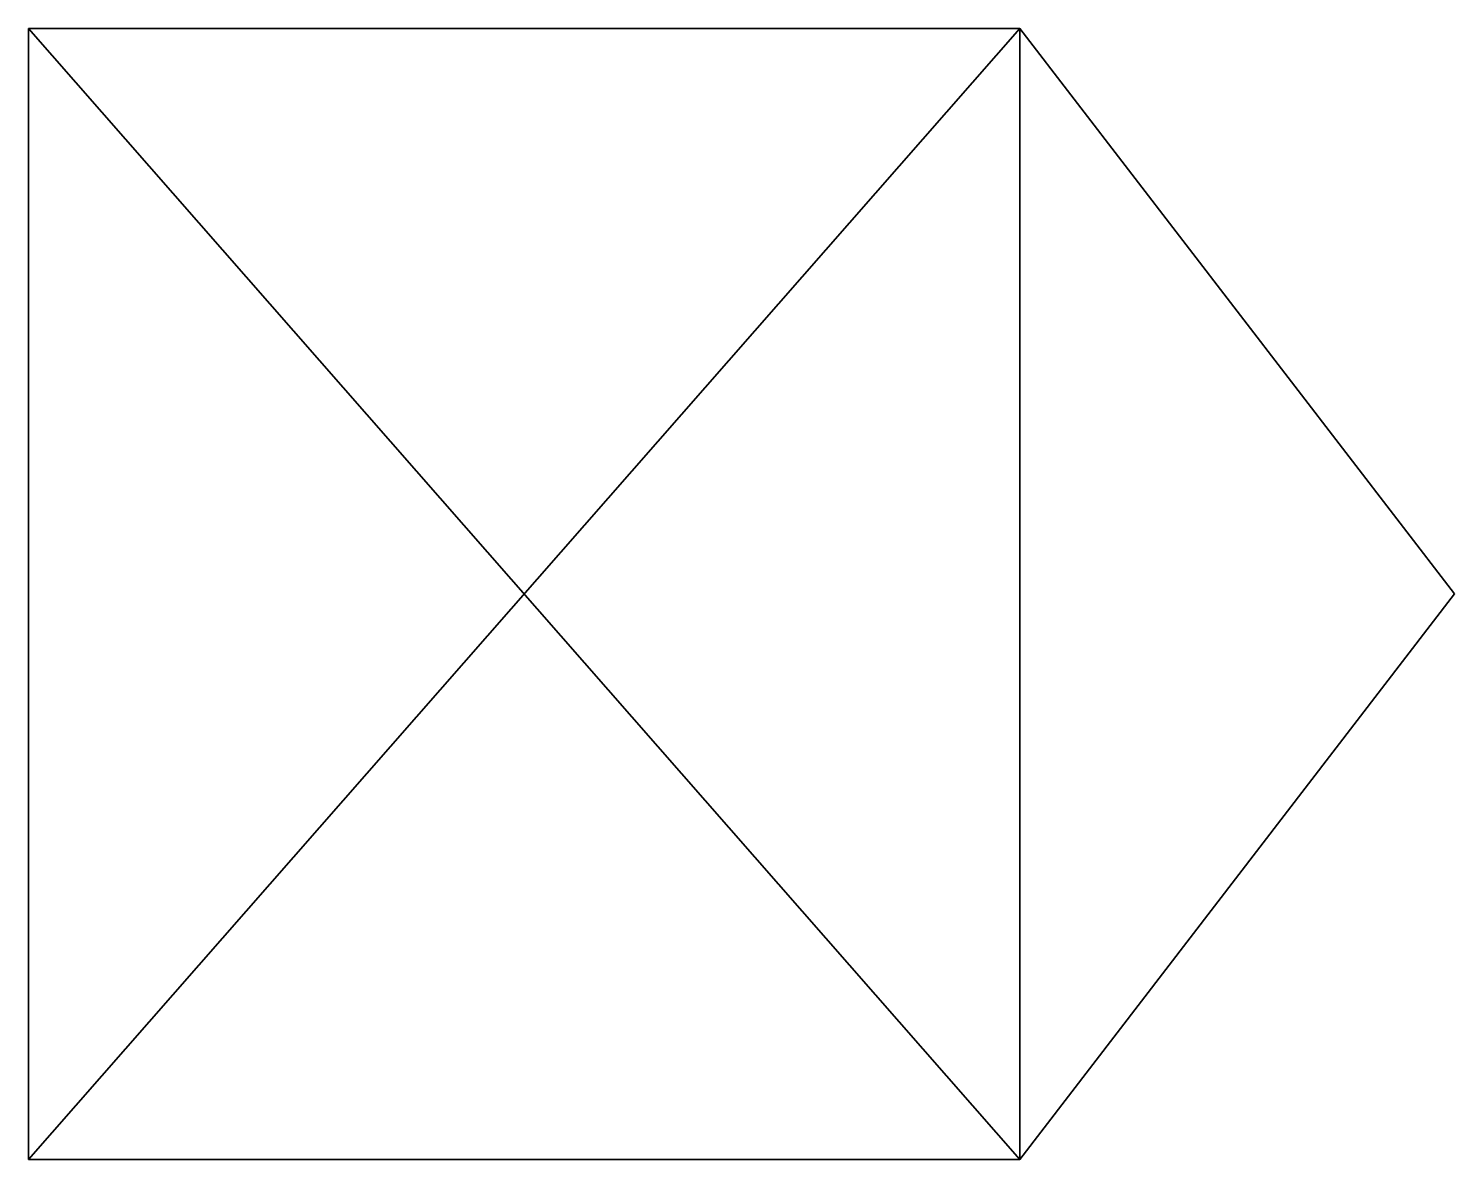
# Model space of a CAD drawing. Header units: metres. Extents: x 0 to 3.44, y 0 to 2.73.
import ezdxf

# ---------------------------------------------------------------- set-up
doc = ezdxf.new("R2010")
doc.units = ezdxf.units.M
doc.header["$LTSCALE"] = 0.0254
doc.layers.get('0').update_dxf_attribs({"color": 13, "true_color": 0xff5454})
for name, color, linetype, true_color in [('ceil', 134, 'Continuous', 0x009987), ('floor', 252, 'Continuous', 0x777799), ('wall', 36, 'Continuous', 0x664400)]:
    doc.layers.add(name, color=color, linetype=linetype, true_color=true_color)

msp = doc.modelspace()

# ---------------------------------------------------------------- linework, layer by layer
at = {"color": 0}
for p, q in [((0, 2.7257), (0, 0)), ((2.3892, 2.7257), (0, 2.7257)), ((2.3892, 2.7257, 1.3811), (0, 2.7257, 1.3811)), ((0, 2.7257, 1.3811), (0, 0, 1.3811)), ((0, 2.7257), (0, 0)), ((0, 2.7257, 1.3811), (0, 0, 1.3811)), ((0, 2.7257), (0, 2.7257, 1.3811)), ((2.3892, 2.7257), (0, 2.7257)), ((0, 2.7257), (0, 2.7257, 1.3811)), ((2.3892, 2.7257, 1.3811), (0, 2.7257, 1.3811)), ((3.4372, 1.3629), (2.3892, 2.7257)), ((3.4372, 1.3629, 1.3811), (2.3892, 2.7257, 1.3811)), ((2.3892, 2.7257), (2.3892, 2.7257, 1.3811)), ((3.4372, 1.3629, 1.3811), (2.3892, 2.7257, 1.3811)), ((3.4372, 1.3629), (2.3892, 2.7257)), ((2.3892, 2.7257), (2.3892, 2.7257, 1.3811)), ((2.3892, 0), (3.4372, 1.3629)), ((2.3892, 0, 1.3811), (3.4372, 1.3629, 1.3811)), ((2.3892, 0), (3.4372, 1.3629)), ((2.3892, 0, 1.3811), (3.4372, 1.3629, 1.3811)), ((3.4372, 1.3629, 1.3811), (3.4372, 1.3629)), ((3.4372, 1.3629, 1.3811), (3.4372, 1.3629)), ((0, 0), (2.3892, 0)), ((0, 0, 1.3811), (2.3892, 0, 1.3811)), ((0, 0), (2.3892, 0)), ((0, 0, 1.3811), (2.3892, 0, 1.3811)), ((0, 0), (0, 0, 1.3811)), ((0, 0), (0, 0, 1.3811)), ((2.3892, 0), (2.3892, 0, 1.3811)), ((2.3892, 0), (2.3892, 0, 1.3811))]:
    msp.add_line(p, q, dxfattribs=at)

# ---------------------------------------------------------------- meshes
at = {"layer": 'ceil', "color": 0}
mesh = msp.add_polyface(dxfattribs=at)
corners = [(2.3892, 0, 1.3811), (0, 2.7257, 1.3811), (0, 0, 1.3811), (2.3892, 2.7257, 1.3811), (3.4372, 1.3629, 1.3811)]
mesh.append_faces([[corners[k] for k in face] for face in [(0, 1, 2), (3, 0, 4)]], dxfattribs={"vtx0": -1, "color": 0})
mesh.append_faces([[corners[k] for k in face] for face in [(1, 0, 3)]], dxfattribs={"vtx0": -1, "vtx1": -1, "color": 0})
at = {"layer": 'floor', "color": 0}
mesh = msp.add_polyface(dxfattribs=at)
corners = [(2.3892, 2.7257), (0, 0), (0, 2.7257), (2.3892, 0), (3.4372, 1.3629)]
mesh.append_faces([[corners[k] for k in face] for face in [(0, 1, 2), (3, 0, 4)]], dxfattribs={"vtx0": -1, "color": 0})
mesh.append_faces([[corners[k] for k in face] for face in [(1, 0, 3)]], dxfattribs={"vtx0": -1, "vtx1": -1, "color": 0})
at = {"layer": 'wall', "color": 0}
mesh = msp.add_polyface(dxfattribs=at)
corners = [(0, 2.7257, 1.3811), (0, 0), (0, 0, 1.3811), (0, 2.7257)]
mesh.append_faces([[corners[k] for k in face] for face in [(0, 1, 2), (1, 0, 3)]], dxfattribs={"vtx0": -1, "color": 0})
mesh = msp.add_polyface(dxfattribs=at)
corners = [(0, 2.7257, 1.3811), (2.3892, 2.7257), (0, 2.7257), (2.3892, 2.7257, 1.3811)]
mesh.append_faces([[corners[k] for k in face] for face in [(0, 1, 2), (1, 0, 3)]], dxfattribs={"vtx0": -1, "color": 0})
mesh = msp.add_polyface(dxfattribs=at)
corners = [(2.3892, 2.7257), (3.4372, 1.3629, 1.3811), (3.4372, 1.3629), (2.3892, 2.7257, 1.3811)]
mesh.append_faces([[corners[k] for k in face] for face in [(0, 1, 2), (1, 0, 3)]], dxfattribs={"vtx0": -1, "color": 0})
mesh = msp.add_polyface(dxfattribs=at)
corners = [(3.4372, 1.3629), (2.3892, 0, 1.3811), (2.3892, 0), (3.4372, 1.3629, 1.3811)]
mesh.append_faces([[corners[k] for k in face] for face in [(0, 1, 2), (1, 0, 3)]], dxfattribs={"vtx0": -1, "color": 0})
mesh = msp.add_polyface(dxfattribs=at)
corners = [(2.3892, 0, 1.3811), (0, 0), (2.3892, 0), (0, 0, 1.3811)]
mesh.append_faces([[corners[k] for k in face] for face in [(0, 1, 2), (1, 0, 3)]], dxfattribs={"vtx0": -1, "color": 0})

doc.saveas('drawing.dxf')
